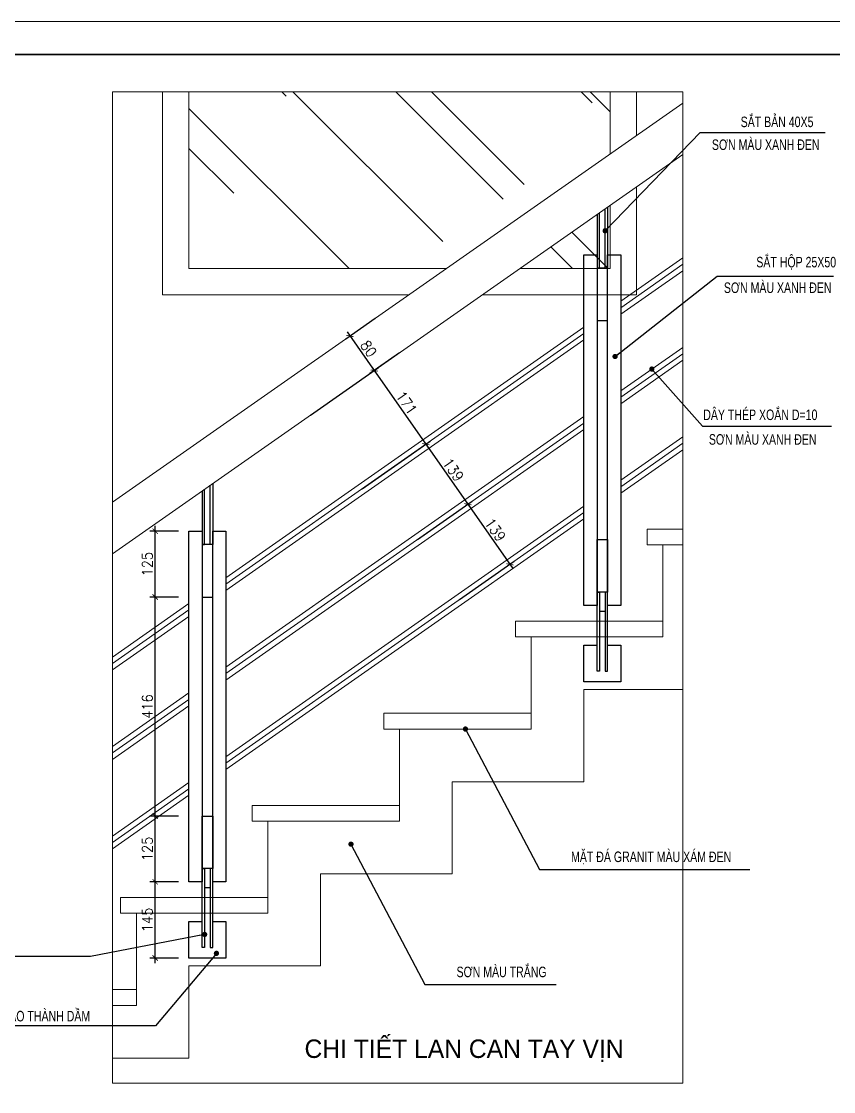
# Model space of a CAD drawing. Header units: millimetres. Extents: x -529782 to -142003, y -492574 to -273331.
# Drawn here: x -202494 to -197867, y -459643 to -453544 of the extents above; entities that cross this region are included whole.
import ezdxf

# ---------------------------------------------------------------- set-up
doc = ezdxf.new("R2010")
doc.units = ezdxf.units.MM
doc.header["$LTSCALE"] = 500
doc.header["$MEASUREMENT"] = 0
doc.header["$PDMODE"] = 3
doc.layers.get('0').update_dxf_attribs({"linetype": 'CONTINUOUS', "lineweight": 13})
doc.layers.get('Defpoints').update_dxf_attribs({"color": 255, "linetype": 'CONTINUOUS', "lineweight": 13})
for name, color, linetype, lineweight in [('1.cat 30', 30, 'CONTINUOUS', 35), ('2.thay 145', 145, 'CONTINUOUS', 18), ('3.manh 08', 8, 'CONTINUOUS', 9), ('8.vat lieu 08', 8, 'CONTINUOUS', 5), ('9.text \xad white', 7, 'CONTINUOUS', 15), ('CA.dim 08', 251, 'CONTINUOUS', 13), ('CA.thay 145', 145, 'CONTINUOUS', 18)]:
    doc.layers.add(name, color=color, linetype=linetype, lineweight=lineweight)
doc.layers.add('MANH1', color=155, linetype='CONTINUOUS')
doc.layers.add('THAY', color=7, linetype='CONTINUOUS')
doc.styles.add('CA.JSC1', font='')
doc.styles.add('hdgroup', font='')
doc.styles.get("Standard").update_dxf_attribs({"font": 'txt.shx', "width": 0.9})
doc.styles.get('CA.JSC1').set_extended_font_data('.VnAvantH')
doc.styles.get('hdgroup').set_extended_font_data('.VnAvantH')
doc.dimstyles.new('CA 30', dxfattribs={"dimscale": 0, "dimtxt": 60, "dimasz": 30, "dimexe": 30, "dimexo": 0, "dimgap": 15, "dimtad": 1, "dimdec": 0, "dimzin": 0, "dimdsep": 46, "dimtxsty": 'Standard', "dimblk": 'ARCHTICK', "dimcen": 0.09, "dimdle": 30, "dimclrd": 256, "dimclre": 256, "dimclrt": 7, "dimadec": 0, "dimazin": 0, "dimtfac": 1, "dimtdec": 0, "dimtix": 1, "dimtmove": 2, "dimatfit": 3, "dimldrblk": 'DOT', "dimfxl": 1, "dimtolj": 1, "dimtzin": 0, "dimarcsym": 0})

# ---------------------------------------------------------------- blocks, each defined once
blk = doc.blocks.new('\xadefwfw')
at = {"layer": 'MANH1'}
blk.add_line((29.7, -343.9), (40.3, -343.9), dxfattribs=at)
at = {"layer": 'THAY'}
for points in [[(25, 409.5), (25, 308), (29.7, 308), (29.7, 412.8)], [(45, 423.5), (45, 308), (40.3, 308), (40.3, 420.2)], [(45, -408.2), (70, -408.2), (70, -477.8), (0, -477.8), (0, -408.2), (25, -408.2)]]:
    blk.add_lwpolyline(points, dxfattribs=at)
for points in [[(0, 333), (25, 333), (25, -333), (0, -333)], [(45, 333), (70, 333), (70, -333), (45, -333)], [(25, 208), (45, 208), (45, 308), (25, 308)], [(25, -208), (45, -208), (45, -308), (25, -308)], [(25, -308), (29.7, -308), (29.7, -458), (25, -458)], [(45, -308), (40.3, -308), (40.3, -458), (45, -458)]]:
    blk.add_lwpolyline(points, close=True, dxfattribs=at)
blk = doc.blocks.new('khung co loan')
at = {"layer": '1.cat 30'}
blk.add_lwpolyline([(1158.3, -14553.5), (1158.3, -303.5), (20658.3, -303.5), (20658.3, -14553.5)], close=True, dxfattribs=at)
at = {"layer": '3.manh 08'}
blk.add_lwpolyline([(0, -14850), (21000, -14850), (21000, 0), (0, 0)], close=True, dxfattribs=at)
blk = doc.blocks.new('_ArchTick')
at = {"color": 1, "linetype": 'ByBlock', "const_width": 0.15}
blk.add_lwpolyline([(-0.5, -0.5), (0.5, 0.5)], dxfattribs=at)
blk = doc.blocks.new('_DOT')
at = {"color": 1, "linetype": 'ByBlock'}
blk.add_line((-0.5, 0), (-1, 0), dxfattribs=at)
at = {"color": 1, "linetype": 'ByBlock', "const_width": 0.5}
blk.add_lwpolyline([(-0.25, 0, 1), (0.25, 0, 1)], format="xyb", close=True, dxfattribs=at)
blk = doc.blocks.new('*D1072')
at = {"layer": 'CA.dim 08', "lineweight": -2, "transparency": 16777216}
for p, q in [((-200846.8, -455788.1), (-200459.5, -455516.9)), ((-200501.2, -455509.6), (-200172.9, -455978.6)), ((-200552.9, -456208), (-200165.5, -455936.8))]:
    blk.add_line(p, q, dxfattribs=at)
at = {"layer": 'Defpoints', "color": 0, "transparency": 16777216}
for p in [(-200846.8, -455788.1), (-200190.1, -455954), (-200552.9, -456208)]:
    blk.add_point(p, dxfattribs=at)
at = {"layer": 'CA.dim 08', "lineweight": -2, "transparency": 16777216, "xscale": 30, "yscale": 30, "zscale": 30}
for p, rotation in [((-200484, -455534.1), 124.9920201985522), ((-200190.1, -455954), 304.9920201985523)]:
    blk.add_blockref('_ArchTick', p, dxfattribs=dict(at, rotation=rotation))
at = {"layer": 'CA.dim 08', "color": 7, "transparency": 16777216, "insert": (-200300.2, -455718.3), "char_height": 60, "attachment_point": 5, "rotation": 304.99202}
blk.add_mtext('\\A1;171', dxfattribs=at)
blk = doc.blocks.new('*D1073')
at = {"layer": 'CA.dim 08', "lineweight": -2, "transparency": 16777216}
for p, q in [((-200552.9, -456208), (-200165.5, -455936.8)), ((-200207.3, -455929.4), (-199933.3, -456320.9)), ((-200237.6, -456497.2), (-199926, -456279.1))]:
    blk.add_line(p, q, dxfattribs=at)
at = {"layer": 'Defpoints', "color": 0, "transparency": 16777216}
for p in [(-200552.9, -456208), (-199950.5, -456296.3), (-200237.6, -456497.2)]:
    blk.add_point(p, dxfattribs=at)
at = {"layer": 'CA.dim 08', "lineweight": -2, "transparency": 16777216, "xscale": 30, "yscale": 30, "zscale": 30}
for p, rotation in [((-200190.1, -455954), 124.9920201980111), ((-199950.5, -456296.3), 304.9920201980111)]:
    blk.add_blockref('_ArchTick', p, dxfattribs=dict(at, rotation=rotation))
at = {"layer": 'CA.dim 08', "color": 7, "transparency": 16777216, "insert": (-200033.5, -456099.3), "char_height": 60, "attachment_point": 5, "rotation": 304.99202}
blk.add_mtext('\\A1;139', dxfattribs=at)
blk = doc.blocks.new('*D1074')
at = {"layer": 'CA.dim 08', "lineweight": -2, "transparency": 16777216}
for p, q in [((-200237.6, -456497.2), (-199926, -456279.1)), ((-199967.7, -456271.7), (-199693.7, -456663.1)), ((-199998, -456839.5), (-199686.4, -456621.4))]:
    blk.add_line(p, q, dxfattribs=at)
at = {"layer": 'Defpoints', "color": 0, "transparency": 16777216}
for p in [(-200237.6, -456497.2), (-199710.9, -456638.6), (-199998, -456839.5)]:
    blk.add_point(p, dxfattribs=at)
at = {"layer": 'CA.dim 08', "lineweight": -2, "transparency": 16777216, "xscale": 30, "yscale": 30, "zscale": 30}
for p, rotation in [((-199950.5, -456296.3), 124.9920201980111), ((-199710.9, -456638.6), 304.9920201980111)]:
    blk.add_blockref('_ArchTick', p, dxfattribs=dict(at, rotation=rotation))
at = {"layer": 'CA.dim 08', "color": 7, "transparency": 16777216, "insert": (-199793.9, -456441.6), "char_height": 60, "attachment_point": 5, "rotation": 304.99202}
blk.add_mtext('\\A1;139', dxfattribs=at)
blk = doc.blocks.new('*D1075')
at = {"layer": 'CA.dim 08', "lineweight": -2, "transparency": 16777216}
for p, q in [((-200477.7, -455236.8), (-200646.2, -455354.7)), ((-200638.9, -455312.9), (-200466.8, -455558.7)), ((-200340.1, -455433.4), (-200508.6, -455551.3))]:
    blk.add_line(p, q, dxfattribs=at)
at = {"layer": 'Defpoints', "color": 0, "transparency": 16777216}
for p in [(-200477.7, -455236.8), (-200340.1, -455433.4), (-200484, -455534.1)]:
    blk.add_point(p, dxfattribs=at)
at = {"layer": 'CA.dim 08', "lineweight": -2, "transparency": 16777216, "xscale": 30, "yscale": 30, "zscale": 30}
for p, rotation in [((-200621.7, -455337.5), 124.9920201985587), ((-200484, -455534.1), 304.9920201985587)]:
    blk.add_blockref('_ArchTick', p, dxfattribs=dict(at, rotation=rotation))
at = {"layer": 'CA.dim 08', "color": 7, "transparency": 16777216, "insert": (-200516, -455410), "char_height": 60, "attachment_point": 5, "rotation": 304.99202}
blk.add_mtext('\\A1;80', dxfattribs=at)
blk = doc.blocks.new('*D1076')
at = {"layer": 'CA.dim 08', "lineweight": -2, "transparency": 16777216}
for p, q in [((-201598.1, -458447.9), (-201761.6, -458447.9)), ((-201731.6, -458912.3), (-201731.6, -458417.9)), ((-201598.1, -458882.3), (-201761.6, -458882.3))]:
    blk.add_line(p, q, dxfattribs=at)
at = {"layer": 'Defpoints', "color": 0, "transparency": 16777216}
for p in [(-201731.6, -458447.9), (-201598.1, -458447.9), (-201598.1, -458882.3)]:
    blk.add_point(p, dxfattribs=at)
at = {"layer": 'CA.dim 08', "lineweight": -2, "transparency": 16777216, "xscale": 30, "yscale": 30, "zscale": 30}
for p, rotation in [((-201731.6, -458447.9), 90), ((-201731.6, -458882.3), 270)]:
    blk.add_blockref('_ArchTick', p, dxfattribs=dict(at, rotation=rotation))
at = {"layer": 'CA.dim 08', "color": 7, "transparency": 16777216, "insert": (-201776.6, -458665.1), "char_height": 60, "attachment_point": 5, "rotation": 90}
blk.add_mtext('\\A1;145', dxfattribs=at)
blk = doc.blocks.new('*D1077')
at = {"layer": 'CA.dim 08', "lineweight": -2, "transparency": 16777216}
for p, q in [((-201598.1, -458072.9), (-201761.6, -458072.9)), ((-201731.6, -458477.9), (-201731.6, -458042.9)), ((-201598.1, -458447.9), (-201761.6, -458447.9))]:
    blk.add_line(p, q, dxfattribs=at)
at = {"layer": 'Defpoints', "color": 0, "transparency": 16777216}
for p in [(-201731.6, -458072.9), (-201598.1, -458072.9), (-201598.1, -458447.9)]:
    blk.add_point(p, dxfattribs=at)
at = {"layer": 'CA.dim 08', "lineweight": -2, "transparency": 16777216, "xscale": 30, "yscale": 30, "zscale": 30}
for p, rotation in [((-201731.6, -458072.9), 90), ((-201731.6, -458447.9), 270)]:
    blk.add_blockref('_ArchTick', p, dxfattribs=dict(at, rotation=rotation))
at = {"layer": 'CA.dim 08', "color": 7, "transparency": 16777216, "insert": (-201776.6, -458260.4), "char_height": 60, "attachment_point": 5, "rotation": 90}
blk.add_mtext('\\A1;125', dxfattribs=at)
blk = doc.blocks.new('*D1078')
at = {"layer": 'CA.dim 08', "lineweight": -2, "transparency": 16777216}
for p, q in [((-201731.6, -458102.9), (-201731.6, -456794.8)), ((-201598.1, -456824.8), (-201761.6, -456824.8)), ((-201598.1, -458072.9), (-201761.6, -458072.9))]:
    blk.add_line(p, q, dxfattribs=at)
at = {"layer": 'Defpoints', "color": 0, "transparency": 16777216}
for p in [(-201731.6, -456824.8), (-201598.1, -456824.8), (-201598.1, -458072.9)]:
    blk.add_point(p, dxfattribs=at)
at = {"layer": 'CA.dim 08', "lineweight": -2, "transparency": 16777216, "xscale": 30, "yscale": 30, "zscale": 30}
for p, rotation in [((-201731.6, -456824.8), 90), ((-201731.6, -458072.9), 270)]:
    blk.add_blockref('_ArchTick', p, dxfattribs=dict(at, rotation=rotation))
at = {"layer": 'CA.dim 08', "color": 7, "transparency": 16777216, "insert": (-201776.6, -457448.9), "char_height": 60, "attachment_point": 5, "rotation": 90}
blk.add_mtext('\\A1;416', dxfattribs=at)
blk = doc.blocks.new('*D1079')
at = {"layer": 'CA.dim 08', "lineweight": -2, "transparency": 16777216}
for p, q in [((-201731.6, -456854.8), (-201731.6, -456419.8)), ((-201598.1, -456449.8), (-201761.6, -456449.8)), ((-201598.1, -456824.8), (-201761.6, -456824.8))]:
    blk.add_line(p, q, dxfattribs=at)
at = {"layer": 'Defpoints', "color": 0, "transparency": 16777216}
for p in [(-201731.6, -456449.8), (-201598.1, -456449.8), (-201598.1, -456824.8)]:
    blk.add_point(p, dxfattribs=at)
at = {"layer": 'CA.dim 08', "lineweight": -2, "transparency": 16777216, "xscale": 30, "yscale": 30, "zscale": 30}
for p, rotation in [((-201731.6, -456449.8), 90), ((-201731.6, -456824.8), 270)]:
    blk.add_blockref('_ArchTick', p, dxfattribs=dict(at, rotation=rotation))
at = {"layer": 'CA.dim 08', "color": 7, "transparency": 16777216, "insert": (-201776.6, -456637.3), "char_height": 60, "attachment_point": 5, "rotation": 90}
blk.add_mtext('\\A1;125', dxfattribs=at)

msp = doc.modelspace()

# ---------------------------------------------------------------- hatches: boundary and pattern name
at = {"layer": '8.vat lieu 08'}
h = msp.add_hatch(dxfattribs=at)
h.set_pattern_fill('AR-RROOF', color=256, scale=900, angle=315, style=0)
h.set_pattern_definition([(315, (572622.3, 654254.2), (2036.4675, -763.6753), [13500, -1800, 4500, -900]), (315, (573786.9, 653726), (210.0107, 1482.8029), [2700, -297, 5400, -675]), (315, (573481.4, 654476.96), (3735.64513, -2882.87435), [7200, -1260, 3600, -900])])
h.paths.add_polyline_path([(-199139.2, -454592.7), (-199652.8, -454952.3), (-199139.2, -454952.3)])
h.paths.add_polyline_path([(-199139.2, -453945.1), (-201539.2, -453945.1), (-201539.2, -454952.3), (-200311.3, -454952.3), (-199139.2, -454131.8)])

# ---------------------------------------------------------------- linework, layer by layer
at = {"layer": 'CA.dim 08'}
for p, q in [((-199079.2, -455139.7), (-198725.2, -454892)), ((-199079.2, -455176.3), (-198725.2, -454928.6)), ((-199079.2, -455213), (-198725.2, -454965.2)), ((-201329.2, -456714.7), (-199289.2, -455286.7)), ((-201329.2, -456751.3), (-199289.2, -455323.3)), ((-201329.2, -456788), (-199289.2, -455360)), ((-199079.2, -455649.7), (-198725.2, -455402)), ((-199079.2, -455686.3), (-198725.2, -455438.6)), ((-199079.2, -455723), (-198725.2, -455475.2)), ((-201329.2, -457224.7), (-199289.2, -455796.7)), ((-201329.2, -457261.3), (-199289.2, -455833.3)), ((-201329.2, -457298), (-199289.2, -455870)), ((-199079.2, -456159.7), (-198725.2, -455912)), ((-199079.2, -456196.3), (-198725.2, -455948.6)), ((-199079.2, -456233), (-198725.2, -455985.2)), ((-201329.2, -457734.7), (-199289.2, -456306.7)), ((-201329.2, -457771.3), (-199289.2, -456343.3)), ((-201329.2, -457808), (-199289.2, -456380)), ((-201975, -457166.8), (-201539.2, -456861.7)), ((-201975, -457203.4), (-201539.2, -456898.3)), ((-201975, -457240.1), (-201539.2, -456935)), ((-201975, -457676.8), (-201539.2, -457371.7)), ((-201975, -457713.4), (-201539.2, -457408.3)), ((-201975, -457750.1), (-201539.2, -457445)), ((-200429.2, -457577.3), (-200429.2, -457487.3)), ((-200429.2, -457487.3), (-199589.2, -457487.3)), ((-199589.2, -457577.3), (-200429.2, -457577.3)), ((-201975, -458186.8), (-201539.2, -457881.7)), ((-201975, -458223.4), (-201539.2, -457918.3)), ((-201975, -458260.1), (-201539.2, -457955))]:
    msp.add_line(p, q, dxfattribs=at)
for points in [[(-201975, -453945.1), (-198725.2, -453945.1), (-198725.2, -459594.9), (-201975, -459594.9)], [(-199679.2, -456962.3), (-198839.2, -456962.3), (-198839.2, -457052.3), (-199679.2, -457052.3)], [(-200429.2, -457487.3), (-199589.2, -457487.3), (-199589.2, -457577.3), (-200429.2, -457577.3)], [(-201179.2, -458012.3), (-200339.2, -458012.3), (-200339.2, -458102.3), (-201179.2, -458102.3)], [(-201929.2, -458537.3), (-201089.2, -458537.3), (-201089.2, -458627.3), (-201929.2, -458627.3)]]:
    msp.add_lwpolyline(points, close=True, dxfattribs=at)
for points in [[(-198725.2, -456527.3), (-198929.2, -456527.3), (-198929.2, -456437.3), (-198725.2, -456437.3)], [(-201975, -459062.3), (-201839.2, -459062.3), (-201839.2, -459152.3), (-201975, -459152.3)]]:
    msp.add_lwpolyline(points, dxfattribs=at)
at = {"layer": 'CA.thay 145'}
for p, q in [((-201975, -456284.9), (-198725.2, -454010)), ((-201975, -456577.8), (-198725.2, -454303))]:
    msp.add_line(p, q, dxfattribs=at)
for points in [[(-201689.2, -453945.1), (-201689.2, -455102.3), (-200285.6, -455102.3)], [(-201539.2, -453945.1), (-201539.2, -454952.3), (-200071.3, -454952.3)], [(-199139.2, -454299.8), (-199139.2, -453945.1)], [(-198989.2, -454194.8), (-198989.2, -453945.1)], [(-199867.1, -455102.3), (-198989.2, -455102.3), (-198989.2, -454487.7)], [(-199652.8, -454952.3), (-199139.2, -454952.3), (-199139.2, -454592.7)], [(-201975, -459152.3), (-201839.2, -459152.3), (-201839.2, -458627.3), (-201089.2, -458627.3), (-201089.2, -458102.3), (-200339.2, -458102.3), (-200339.2, -457577.3), (-199589.2, -457577.3), (-199589.2, -457052.3), (-198839.2, -457052.3), (-198839.2, -456527.3), (-198725.2, -456527.3)], [(-201975, -459452.3), (-201539.2, -459452.3), (-201539.2, -458927.3), (-200789.2, -458927.3), (-200789.2, -458402.3), (-200039.2, -458402.3), (-200039.2, -457877.3), (-199289.2, -457877.3), (-199289.2, -457352.3), (-198725.2, -457352.3)]]:
    msp.add_lwpolyline(points, dxfattribs=at)

# ---------------------------------------------------------------- block references
at = {"layer": '2.thay 145', "xscale": 0.6209623455069959, "yscale": 0.6209623455069959, "zscale": 0.6209623455069959}
msp.add_blockref('khung co loan', (-207427.3, -453544.5), dxfattribs=at)
at = {"layer": 'CA.dim 08', "xscale": 3, "yscale": 3, "zscale": 3}
for p in [(-199289.2, -455873.9), (-201539.2, -457448.9)]:
    msp.add_blockref('\xadefwfw', p, dxfattribs=at)

# ---------------------------------------------------------------- texts
at = {"layer": '9.text \xad white', "style": 'hdgroup', "width": 0.75}
for s, p in [('s¾t b¶n 40x5', (-198396.2, -454147)), ('s¬n mµu xanh ®en', (-198559.9, -454277.1)), ('s¾t hép 25x50', (-198307.1, -454946.3)), ('s¬n mµu xanh ®en', (-198491.6, -455092.2)), ('d©y thÐp xo¾n d=10', (-198609.3, -455816.4)), ('s¬n mµu xanh ®en', (-198577.2, -455956.8)), ('mÆt ®¸ granit mµu x¸m ®en', (-199362.5, -458335.3)), ('s¬n mµu tr¾ng', (-200014.7, -458991.4)), ('s¾t b¶n 70x70 b¾t vµo thµnh dÇm', (-203202.2, -459243.3))]:
    msp.add_text(s, height=60, rotation=360, dxfattribs=at).set_placement(p)
at = {"layer": '9.text \xad white', "style": 'CA.JSC1'}
msp.add_text('chi tiÕt lan can tay vÞn', height=105, dxfattribs=at).set_placement((-200881, -459451.6))

# ---------------------------------------------------------------- dimensions: what is measured, and where the dimension line sits
at = {"layer": 'CA.dim 08'}
for p1, p2, distance, picture, middle in [((-200477.7, -455236.8), (-200340.1, -455433.4), -175.7, '*D1075', (-200516, -455410)), ((-200846.8, -455788.1), (-200552.9, -456208), 442.8, '*D1072', (-200300.2, -455718.3))]:
    dim = msp.add_aligned_dim(p1=p1, p2=p2, distance=distance, dimstyle='CA 30', override={"dimscale": 1, "dimlfac": 0.333333}, dxfattribs=at)
    dim.commit()
    dim.dimension.update_dxf_attribs({"geometry": picture, "text_midpoint": middle})
for base, p1, p2, angle, picture, middle in [((-199950.5, -456296.3), (-200552.9, -456208), (-200237.6, -456497.2), 124.99202, '*D1073', (-200033.5, -456099.3)), ((-199710.9, -456638.6), (-200237.6, -456497.2), (-199998, -456839.5), 124.99202, '*D1074', (-199793.9, -456441.6)), ((-201731.6, -456449.8), (-201598.1, -456824.8), (-201598.1, -456449.8), 90, '*D1079', (-201776.6, -456637.3)), ((-201731.6, -456824.8), (-201598.1, -458072.9), (-201598.1, -456824.8), 90, '*D1078', (-201776.6, -457448.9)), ((-201731.6, -458072.9), (-201598.1, -458447.9), (-201598.1, -458072.9), 90, '*D1077', (-201776.6, -458260.4)), ((-201731.6, -458447.9), (-201598.1, -458882.3), (-201598.1, -458447.9), 90, '*D1076', (-201776.6, -458665.1))]:
    dim = msp.add_linear_dim(base=base, p1=p1, p2=p2, angle=angle, dimstyle='CA 30', override={"dimscale": 1, "dimlfac": 0.333333}, dxfattribs=at)
    dim.commit()
    dim.dimension.update_dxf_attribs({"geometry": picture, "text_midpoint": middle})

# ---------------------------------------------------------------- leaders
for points in [[(-199168.3, -454737.7), (-198627.8, -454177.4), (-197914, -454177.4)], [(-199111.6, -455454.1), (-198529.3, -454996.2), (-197866.9, -454996.2)], [(-198902.2, -455525.8), (-198613.6, -455851.1), (-197878.2, -455851.1)], [(-199964.2, -457577.3), (-199543.1, -458376.8), (-198343.2, -458376.8)], [(-200616.4, -458233.4), (-200195.3, -459032.9), (-199447.3, -459032.9)], [(-201450.1, -458747.7), (-202099.8, -458873.7), (-203174.2, -458873.7)], [(-201382.8, -458855.5), (-201730.4, -459268.4), (-203077, -459268.4)]]:
    msp.add_leader(points, dimstyle='CA 30', override={"dimscale": 1, "dimtad": 0}, dxfattribs=at)

doc.saveas('drawing.dxf')
